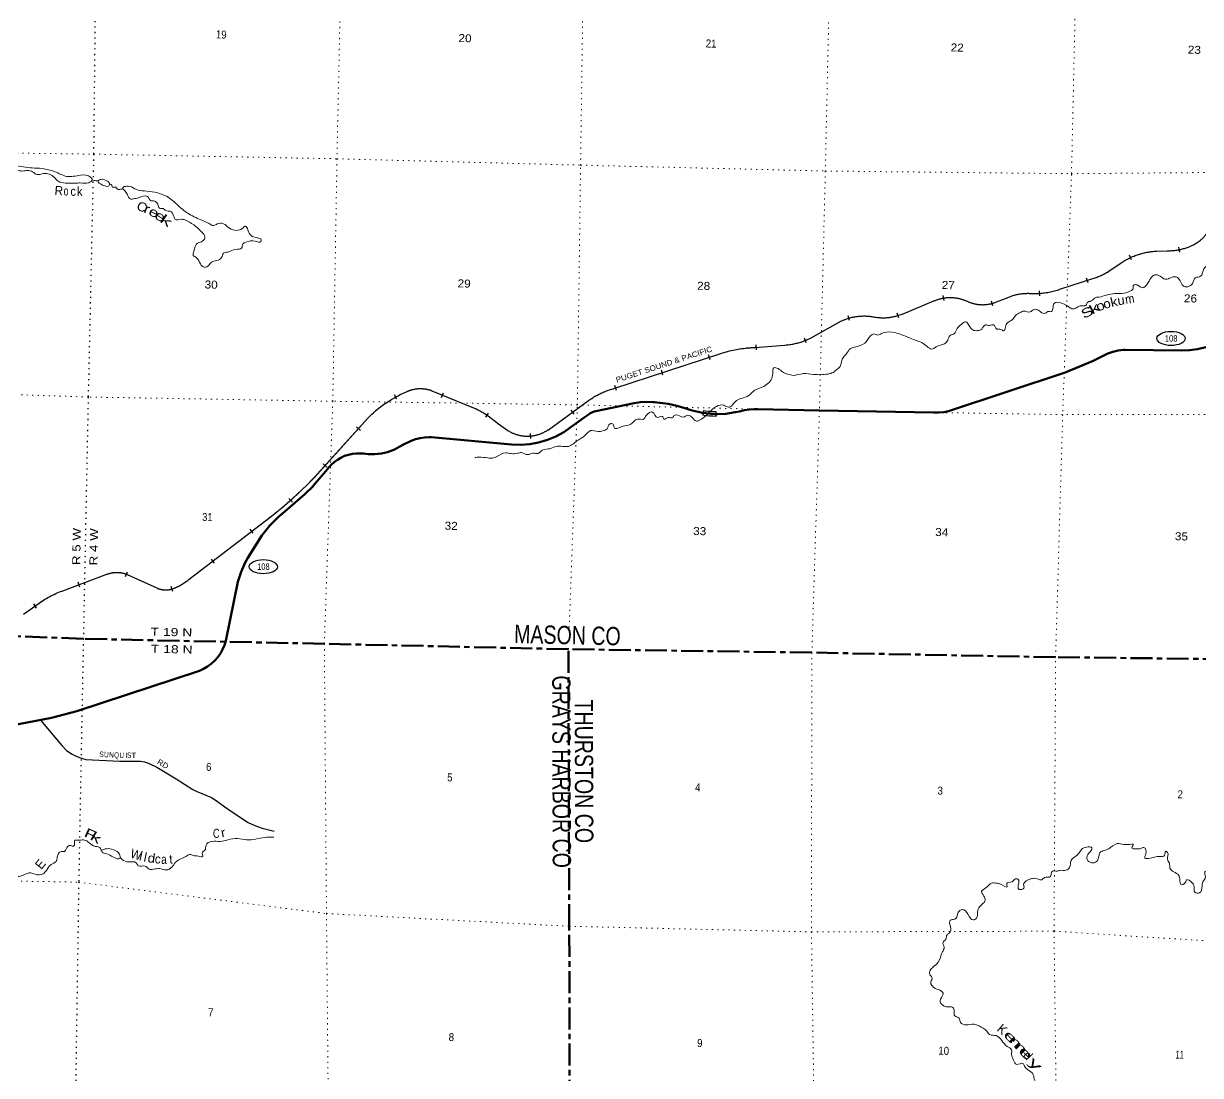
# Model space of a CAD drawing. Header units: feet. Extents: x -751810 to -497223, y -177792 to 12311.
# Drawn here: x -562729 to -536999, y -154835 to -131836 of the extents above; entities that cross this region are included whole.
import ezdxf
from ezdxf.enums import TextEntityAlignment as Align

# ---------------------------------------------------------------- set-up
doc = ezdxf.new("R2010")
doc.units = ezdxf.units.FT
doc.header["$LTSCALE"] = 80
doc.linetypes.add('DOTTED', pattern=[1.5, 0.3, -1.2])
doc.linetypes.add('LONG_DASH_SHORT_DASH', pattern=[9.9, 6, -1.2, 1.5, -1.2])
for name, color, linetype, lineweight in [('11', 7, 'LONG_DASH_SHORT_DASH', 60), ('17', 7, 'Continuous', 25), ('23', 7, 'Continuous', 70), ('29', 7, 'Continuous', 25), ('34', 7, 'Continuous', 25), ('39', 7, 'Continuous', 13), ('59', 7, 'Continuous', 13), ('6', 7, 'DOTTED', 25), ('7', 7, 'DOTTED', 13)]:
    doc.layers.add(name, color=color, linetype=linetype, lineweight=lineweight)
for name, color, linetype in [('12', 7, 'Continuous'), ('30', 7, 'Continuous'), ('41', 7, 'Continuous')]:
    doc.layers.add(name, color=color, linetype=linetype)

msp = doc.modelspace()

# ---------------------------------------------------------------- linework, layer by layer
at = {"layer": '11'}
for points in [[(-531848.01, -145783.78), (-534882.06, -145750.68), (-540165.87, -145690.72), (-545494.77, -145589.31), (-550816.4, -145516.27), (-556152.84, -145396.55), (-561421.3, -145288.69), (-563131.71, -145222.03)], [(-551361.1, -176634.36), (-551214.09, -172577.58), (-550749.99, -167402.99), (-550992.68, -162215.64), (-550786.52, -156995.95), (-550797.9, -151573.22), (-550816.4, -145516.27)]]:
    msp.add_lwpolyline(points, dxfattribs=at)
at = {"layer": '17'}
for centre in [(-537641.89, -138721.18), (-557488, -143711.99)]:
    msp.add_ellipse(centre, major_axis=(-309.24, 1), ratio=0.500121, dxfattribs=at)
at = {"layer": '23'}
for points in [[(-542606.61, -140332.66), (-542509.85, -140313.81), (-539957.57, -139461.86), (-539357.97, -139219.79), (-539125.97, -139097.63), (-539021, -139049.14), (-538911.53, -139011.89), (-538798.77, -138986.28), (-538683.95, -138972.61), (-538648.43, -138970.83), (-537412.76, -138982.78), (-537236.84, -138977.28), (-537062.45, -138953.42), (-537003.96, -138941.2), (-536269.37, -138773.6)], [(-563181.28, -147223.62), (-562119.99, -147014.31), (-561565.44, -146872.24), (-561539.93, -146864.2), (-558904.11, -145994.59), (-558882.62, -145986.37), (-558791.27, -145944.51), (-558704.8, -145893.32), (-558624.15, -145833.38), (-558550.21, -145765.34), (-558483.79, -145689.95), (-558425.61, -145608.02), (-558376.31, -145520.46), (-558336.44, -145428.22), (-558306.42, -145332.33), (-558042.49, -144040.24), (-557973.7, -143826.36), (-557882.94, -143620.84), (-557828, -143519.12), (-557520.43, -143032.49), (-557345.41, -142813.54), (-557148.47, -142614.08), (-557114.64, -142583.76), (-557017.49, -142503.34), (-556576.18, -142128.63), (-556397, -141949.64), (-556394.38, -141946.74), (-556086.73, -141577.44), (-556051.28, -141535.99), (-556043.67, -141527.44), (-556006.59, -141485.75), (-555940.62, -141425.63), (-555868.74, -141372.73), (-555791.72, -141327.64), (-555710.41, -141290.85), (-555625.7, -141262.75), (-555538.51, -141243.67), (-555449.81, -141233.8), (-555360.57, -141233.26), (-555295.97, -141238.72), (-555195.08, -141249.15), (-555047.74, -141251.31), (-554900.97, -141238.05), (-554775.56, -141207.43), (-554654.03, -141163.88), (-554618.2, -141148.21), (-554433.28, -141050.38), (-554252.26, -140958.16), (-554158.1, -140923.11), (-554060.8, -140898.1), (-553961.41, -140883.39), (-553861.03, -140879.16), (-553818.29, -140880.55), (-552058, -141038.25), (-551860.02, -141044.4), (-551662.47, -141029.82), (-551467.54, -140994.67), (-551277.34, -140939.33), (-551093.98, -140864.42), (-550919.44, -140770.76), (-550862.63, -140734.93), (-550471.74, -140451.22), (-550387.25, -140387.92), (-550346.14, -140360.65), (-550302.4, -140337.82), (-550256.51, -140319.7), (-550216.52, -140308.21), (-549381, -140133.87), (-549242.97, -140112.13), (-549103.42, -140104.95), (-548963.89, -140112.39), (-548936.33, -140115.6), (-548637.01, -140152.25), (-548448.01, -140191.19), (-548366.48, -140214.51), (-548109.86, -140297), (-547917, -140341.94), (-547899.93, -140345.06), (-547867, -140349.16), (-547697.26, -140370.28), (-547609, -140373.67), (-547584.74, -140374.6), (-547559, -140373.55), (-547377.22, -140366.15), (-547172.46, -140336.15), (-547169.16, -140335.49), (-547075.15, -140318.1), (-546970.35, -140291.26), (-546860.33, -140273.13), (-546749.02, -140266.61), (-546675.13, -140268.72), (-545328.88, -140298.1), (-542834.1, -140342.33), (-542720.1, -140343.46), (-542606.61, -140332.66)]]:
    msp.add_lwpolyline(points, dxfattribs=at)
at = {"layer": '29'}
msp.add_lwpolyline([(-562358.18, -147068.83), (-561891.09, -147623.29), (-561790.98, -147727.51), (-561662.27, -147811.3), (-561566.25, -147862.39), (-561464.09, -147899.17), (-561366.03, -147923.69), (-561220.98, -147933.92), (-560624.41, -147966.61), (-560174.94, -147966.61), (-560128.2, -147970.95), (-560087.09, -147976.83), (-560037.81, -147991.04), (-559980.85, -148013.61), (-559815.37, -148097.41), (-559390.41, -148350.81), (-559026.75, -148583.79), (-558957.29, -148620.57), (-558622.23, -148759.54), (-558515.99, -148820.85), (-558246.31, -149021.12), (-557819.33, -149301.1), (-557674.26, -149372.63), (-557508.78, -149431.89), (-557248.22, -149495.33)], dxfattribs=at)
at = {"layer": '34', "lineweight": 13}
for p, q in [((-537959.45, -136813.36), (-537728.8, -136803.64)), ((-539004.11, -137250.6), (-538733.52, -137068.86)), ((-540074.53, -137645.92), (-539349.38, -137413.51)), ((-541477.3, -137931.3), (-541241.73, -137839.28)), ((-545510.43, -138707.18), (-544863.25, -138347.02)), ((-549823.39, -139817.02), (-547482.36, -139049.9)), ((-553800.01, -139866.03), (-552894.23, -140237.4)), ((-551254.5, -140717.09), (-550376.52, -140081.21)), ((-556371.39, -141760.19), (-555198.51, -140462.42)), ((-559104.72, -143984.95), (-557429.01, -142698.81)), ((-561872.12, -144240.18), (-560903.95, -143877.6)), ((-562728.94, -144752.85), (-562387.2, -144507.15))]:
    msp.add_line(p, q, dxfattribs=at)
at = {"layer": '34'}
for p, q in [((-537453.87, -136835.92), (-537475.47, -136727.44)), ((-538505.48, -137001.85), (-538552.56, -136901.76)), ((-539453.76, -137505.89), (-539487.52, -137400.55)), ((-542602.2, -137890.24), (-542620.75, -137781.2)), ((-541537.16, -138009.67), (-541565.75, -137902.82)), ((-540512.08, -137789), (-540520.45, -137678.71)), ((-543592.96, -138272.48), (-543629.2, -138167.98)), ((-544669.82, -138329.62), (-544700.81, -138223.44)), ((-546704.15, -138969.96), (-546713.17, -138859.72)), ((-545616.68, -138817.28), (-545658.43, -138714.85)), ((-547716.67, -139185.73), (-547751.11, -139080.61)), ((-548749.29, -139521.35), (-548783.73, -139416.24)), ((-554568.11, -140051.48), (-554621.59, -139954.66)), ((-553591.9, -140012), (-553549.94, -139909.66)), ((-549767.38, -139857.71), (-549801.82, -139752.6)), ((-552625.45, -140443.79), (-552562.42, -140352.89)), ((-550692.27, -140375.95), (-550757.15, -140286.37)), ((-555365.24, -140730.58), (-555447.3, -140656.42)), ((-551638.13, -140910.7), (-551647.82, -140800.52)), ((-556095.2, -141534.38), (-556177.26, -141460.22)), ((-556852.38, -142301.15), (-556925.58, -142218.23)), ((-557705.49, -142978.46), (-557772.84, -142890.71)), ((-558554.46, -143633.35), (-558621.81, -143545.61)), ((-560500.76, -143929.08), (-560459.71, -143826.37)), ((-561495.23, -144156.16), (-561534.02, -144052.58)), ((-559465.05, -144250.49), (-559498.47, -144145.05)), ((-562442.05, -144615.69), (-562506.62, -144525.88))]:
    msp.add_line(p, q, dxfattribs=at)
for points in [[(-540250.01, -137694.82), (-540220.57, -137687.85), (-540191.13, -137680.34), (-540161.76, -137672.1), (-540132.67, -137663.6), (-540103.75, -137654.59), (-540074.87, -137644.87), (-539349.72, -137412.46), (-539326, -137404.81), (-539302.6, -137396.65), (-539279.32, -137388.09), (-539255.99, -137379.22), (-539232.97, -137369.84), (-539210.22, -137360.1), (-539187.42, -137350.05), (-539164.92, -137339.5), (-539142.68, -137328.58), (-539120.45, -137317.21), (-539098.6, -137305.51), (-539076.85, -137293.55), (-539055.28, -137281.05), (-539034.1, -137268.22), (-539013.04, -137254.99), (-539004.71, -137249.68), (-538734.13, -137067.94), (-538711.88, -137053.24), (-538689.4, -137039.11), (-538666.67, -137025.39), (-538643.66, -137011.82), (-538620.42, -136998.83), (-538597.06, -136986.33), (-538573.41, -136973.98), (-538549.53, -136962.23), (-538525.53, -136950.94), (-538501.15, -136939.95), (-538476.78, -136929.52), (-538452.23, -136919.32), (-538427.34, -136909.64), (-538402.45, -136900.5), (-538377.3, -136891.76), (-538352.12, -136883.34), (-538326.59, -136875.44), (-538301.15, -136867.95), (-538275.37, -136860.98), (-538249.67, -136854.42), (-538223.72, -136848.25), (-538197.76, -136842.62), (-538171.69, -136837.47), (-538145.57, -136832.65), (-538119.23, -136828.41), (-538092.86, -136824.52), (-538066.48, -136821.19), (-538040.05, -136818.18), (-538013.54, -136815.85), (-537986.99, -136813.86), (-537960.53, -136812.3), (-537959.49, -136812.26), (-537728.81, -136802.54), (-537707.3, -136802.89), (-537685.96, -136802.75), (-537664.58, -136802.24), (-537643.09, -136801.49), (-537621.71, -136800.24), (-537600.44, -136798.62), (-537579.05, -136796.77), (-537557.76, -136794.42), (-537536.6, -136791.69), (-537515.3, -136788.6), (-537494.23, -136785.14), (-537473.16, -136781.43), (-537452.09, -136777.23), (-537431.24, -136772.67), (-537410.39, -136767.72), (-537389.66, -136762.54), (-537368.92, -136756.86), (-537348.42, -136750.93), (-537327.91, -136744.51), (-537307.62, -136737.84), (-537287.34, -136730.8), (-537267.3, -136723.39), (-537247.37, -136715.61), (-537227.56, -136707.58), (-537207.85, -136699.05), (-537188.27, -136690.28), (-537168.93, -136681.14), (-537149.7, -136671.75), (-537130.7, -136661.86), (-537111.82, -136651.72), (-537093.18, -136641.32), (-537078.26, -136632.65), (-537066.88, -136625.23), (-537055.72, -136617.57), (-537044.67, -136609.72), (-537033.66, -136601.69), (-537022.88, -136593.44), (-537012.28, -136585.04), (-537001.71, -136576.47), (-536991.37, -136567.68)], [(-544693.03, -138279.51), (-544673.37, -138273.78), (-544653.77, -138268.46), (-544634.06, -138263.35), (-544614.15, -138258.66), (-544594.29, -138254.38), (-544574.3, -138250.43), (-544554.3, -138246.74), (-544534.09, -138243.45), (-544513.99, -138240.49), (-544493.7, -138237.95), (-544473.5, -138235.72), (-544453.16, -138233.8), (-544432.88, -138232.3), (-544412.54, -138231.17), (-544392.22, -138230.29), (-544371.79, -138229.89), (-544351.38, -138229.75), (-544331.01, -138230.03), (-544310.65, -138230.57), (-544290.29, -138231.63), (-544269.94, -138232.95), (-544249.7, -138234.58), (-544229.41, -138236.59), (-544209.18, -138239), (-544188.9, -138241.78), (-544168.78, -138244.77), (-544148.68, -138248.29), (-544145.42, -138248.87), (-544126.46, -138252.42), (-544107.53, -138255.51), (-544088.54, -138258.28), (-544069.4, -138260.86), (-544050.29, -138262.99), (-544031.21, -138264.75), (-544011.99, -138266.34), (-543992.8, -138267.46), (-543973.64, -138268.25), (-543954.32, -138268.73), (-543935.16, -138268.84), (-543915.95, -138268.73), (-543896.65, -138268.2), (-543877.52, -138267.29), (-543858.31, -138266.06), (-543839.18, -138264.59), (-543819.96, -138262.7), (-543800.92, -138260.55), (-543781.79, -138257.95), (-543762.83, -138255.1), (-543743.81, -138251.94), (-543724.95, -138248.4), (-543706.13, -138244.51), (-543687.39, -138240.39), (-543668.66, -138235.82), (-543649.99, -138231.01), (-543640.02, -138228.25), (-543500.68, -138179.93), (-542828.15, -137901.66), (-542814.27, -137895.51), (-542800.31, -137889.69), (-542786.26, -137884.13), (-542772.04, -137878.67), (-542757.76, -137873.57), (-542743.46, -137868.75), (-542729, -137864.05), (-542714.48, -137859.7), (-542699.93, -137855.62), (-542685.19, -137851.75), (-542670.51, -137848.18), (-542655.76, -137844.78), (-542640.85, -137841.69), (-542626, -137838.91), (-542611.06, -137836.36), (-542596.11, -137834.01), (-542581.02, -137831.98), (-542566.02, -137830.18), (-542550.88, -137828.69), (-542535.82, -137827.43), (-542520.66, -137826.42), (-542505.54, -137825.71), (-542490.4, -137825.27), (-542475.27, -137825.03), (-542460.08, -137825.14), (-542444.9, -137825.44), (-542429.76, -137826.05), (-542414.63, -137826.86), (-542399.52, -137828.05), (-542384.41, -137829.45), (-542369.39, -137831.07), (-542354.34, -137832.96), (-542339.35, -137835.16), (-542324.34, -137837.64), (-542309.44, -137840.26), (-542294.54, -137843.27), (-542279.75, -137846.52), (-542264.96, -137849.95), (-542250.34, -137853.66), (-542235.65, -137857.7), (-542221.09, -137861.91), (-542206.65, -137866.46), (-542192.27, -137871.13)], [(-542192.27, -137871.13), (-542177.9, -137876.18), (-542163.72, -137881.42), (-542149.64, -137886.89), (-542135.52, -137892.63), (-542121.66, -137898.67), (-542107.84, -137904.83), (-542098.6, -137909.17), (-542085.8, -137914.97), (-542072.94, -137920.44), (-542059.97, -137925.7), (-542046.87, -137930.84), (-542033.71, -137935.66), (-542020.51, -137940.23), (-542007.17, -137944.68), (-541993.79, -137948.81), (-541980.36, -137952.68), (-541966.77, -137956.38), (-541953.22, -137959.78), (-541939.6, -137963.04), (-541925.85, -137966), (-541912.15, -137968.69), (-541898.33, -137971.15), (-541884.53, -137973.43), (-541870.6, -137975.42), (-541856.74, -137977.2), (-541842.75, -137978.69), (-541828.84, -137979.95), (-541814.83, -137981.01), (-541800.86, -137981.77), (-541786.87, -137982.29), (-541772.88, -137982.63), (-541758.83, -137982.64), (-541744.78, -137982.47), (-541730.78, -137982.01), (-541716.79, -137981.37), (-541702.81, -137980.38), (-541688.83, -137979.2), (-541674.94, -137977.83), (-541661.01, -137976.19), (-541647.13, -137974.26), (-541633.23, -137972.08), (-541619.43, -137969.77), (-541605.65, -137967.09), (-541591.94, -137964.2), (-541578.24, -137961.13), (-541564.69, -137957.81), (-541551.09, -137954.18), (-541537.59, -137950.39), (-541524.22, -137946.29), (-541510.87, -137942.08), (-541497.54, -137937.52), (-541484.4, -137932.78), (-541477.69, -137930.27), (-541242.16, -137838.27), (-541224.71, -137830.22), (-541207.13, -137822.59), (-541189.42, -137815.27), (-541171.52, -137808.09), (-541153.52, -137801.37), (-541135.48, -137794.99), (-541117.25, -137788.76), (-541098.93, -137782.98), (-541080.58, -137777.54), (-541061.99, -137772.36), (-541043.45, -137767.56), (-541024.82, -137762.97), (-541006, -137758.77), (-540987.25, -137754.98), (-540968.35, -137751.48), (-540949.46, -137748.21), (-540930.39, -137745.36), (-540911.42, -137742.79), (-540892.26, -137740.63), (-540873.21, -137738.75), (-540854.01, -137737.17), (-540834.88, -137735.99), (-540815.7, -137735.15), (-540796.54, -137734.56), (-540777.28, -137734.42), (-540758.03, -137734.52), (-540738.85, -137735.01), (-540719.66, -137735.75), (-540700.49, -137736.98), (-540681.35, -137738.45), (-540680.31, -137738.52), (-540671.89, -137738.7), (-540641.62, -137738.99), (-540611.13, -137738.83), (-540580.87, -137738.02), (-540550.4, -137736.77), (-540520.15, -137734.85), (-540489.83, -137732.55), (-540459.7, -137729.77), (-540429.41, -137726.37), (-540399.34, -137722.31), (-540369.39, -137717.92), (-540339.28, -137712.93), (-540309.5, -137707.5), (-540279.72, -137701.51), (-540250.01, -137694.82)], [(-551565.27, -140843.25), (-551551.32, -140840.63), (-551537.34, -140837.66), (-551523.53, -140834.48), (-551509.76, -140831.07), (-551495.94, -140827.42), (-551482.32, -140823.46), (-551468.72, -140819.39), (-551455.2, -140814.98), (-551441.66, -140810.38), (-551428.37, -140805.56), (-551415.07, -140800.43), (-551401.88, -140795.15), (-551388.74, -140789.65), (-551375.8, -140783.83), (-551362.82, -140777.84), (-551350.03, -140771.64), (-551337.36, -140765.18), (-551324.84, -140758.53), (-551312.39, -140751.65), (-551300.03, -140744.61), (-551287.85, -140737.27), (-551275.79, -140729.76), (-551263.83, -140722), (-551255.13, -140716.19), (-550377.17, -140080.32), (-550353.98, -140063.47), (-550330.53, -140047.25), (-550306.8, -140031.43), (-550282.73, -140015.77), (-550258.4, -140000.74), (-550233.93, -139986.19), (-550209.12, -139971.82), (-550184.05, -139958.07), (-550158.83, -139944.81), (-550133.19, -139931.85), (-550107.52, -139919.49), (-550081.65, -139907.39), (-550055.39, -139895.81), (-550029.12, -139884.82), (-550002.54, -139874.24), (-549975.91, -139864.01), (-549948.88, -139854.3), (-549921.94, -139845.06), (-549894.6, -139836.34), (-549867.32, -139828.08), (-549839.76, -139820.23), (-549823.7, -139815.96), (-547482.71, -139048.86), (-547445.58, -139036.3), (-547408.37, -139024.66), (-547370.93, -139013.65), (-547333.15, -139003.01), (-547295.26, -138993.27), (-547257.39, -138984.25), (-547219.15, -138975.57), (-547180.84, -138967.82), (-547142.51, -138960.77), (-547103.75, -138954.28), (-547065.2, -138948.58), (-547026.51, -138943.31), (-546987.52, -138938.88), (-546948.74, -138935.22), (-546737.78, -138917.39), (-546737.78, -138917.39), (-546933.69, -138933.95), (-546085.22, -138864.55), (-546059.95, -138862.84), (-546034.87, -138860.58), (-546009.81, -138857.87), (-545984.63, -138854.86), (-545959.64, -138851.29), (-545934.81, -138847.29), (-545909.85, -138843), (-545885.08, -138838.13), (-545860.48, -138832.85), (-545835.76, -138827.11), (-545811.34, -138820.96), (-545786.96, -138814.54), (-545762.61, -138807.53), (-545738.57, -138800.1), (-545714.57, -138792.24), (-545690.72, -138784.09), (-545666.91, -138775.38), (-545643.4, -138766.39), (-545619.93, -138756.82), (-545596.77, -138746.99), (-545573.63, -138736.72), (-545550.82, -138726.03), (-545528.16, -138714.93), (-545510.95, -138706.21), (-544863.75, -138346.04), (-544845.28, -138337.24), (-544826.72, -138328.93), (-544808.03, -138320.94), (-544789.12, -138313.1), (-544770.11, -138305.73), (-544751.06, -138298.74), (-544731.8, -138291.89), (-544712.43, -138285.52), (-544693.05, -138279.52)], [(-559801.74, -144183.43), (-559794.17, -144186.5), (-559786.54, -144189.5), (-559778.87, -144192.3), (-559771.18, -144194.97), (-559763.4, -144197.57), (-559755.61, -144199.98), (-559747.77, -144202.23), (-559739.85, -144204.39), (-559731.96, -144206.37), (-559724.02, -144208.28), (-559716.01, -144210), (-559708.02, -144211.57), (-559699.96, -144213.01), (-559691.92, -144214.33), (-559683.8, -144215.5), (-559675.72, -144216.54), (-559667.57, -144217.4), (-559659.46, -144218.14), (-559651.29, -144218.76), (-559643.15, -144219.21), (-559635, -144219.51), (-559626.84, -144219.7), (-559618.65, -144219.71), (-559610.46, -144219.61), (-559602.3, -144219.35), (-559594.14, -144218.98), (-559585.99, -144218.4), (-559577.85, -144217.72), (-559569.75, -144216.92), (-559561.63, -144215.96), (-559553.54, -144214.84), (-559545.44, -144213.57), (-559537.4, -144212.22), (-559529.36, -144210.66), (-559521.37, -144208.98), (-559513.38, -144207.19), (-559505.49, -144205.26), (-559497.56, -144203.14), (-559489.69, -144200.93), (-559481.9, -144198.55), (-559474.4, -144196.17), (-559451.95, -144187.41), (-559429.81, -144178.17), (-559407.81, -144168.53), (-559385.78, -144158.6), (-559364.08, -144148.2), (-559342.66, -144137.46), (-559321.2, -144126.42), (-559300.07, -144114.91), (-559279.22, -144103.06), (-559258.4, -144090.78), (-559237.96, -144078.21), (-559217.64, -144065.38), (-559197.52, -144052.04), (-559177.79, -144038.41), (-559158.22, -144024.4), (-559138.86, -144010.17), (-559119.72, -143995.43), (-559105.4, -143984.08), (-557429.68, -142697.94), (-557310.72, -142607.77), (-557194.51, -142515.4), (-557079.83, -142420.98), (-556965.49, -142324.69), (-556853.89, -142226.17), (-556744.49, -142126.11), (-556635.43, -142024.19), (-556529.1, -141920.04), (-556424.99, -141814.35), (-556372.19, -141759.44), (-555199.31, -140461.67), (-555170.59, -140431.95), (-555141.35, -140403.06), (-555111.6, -140374.66), (-555081.34, -140346.42), (-555050.56, -140318.99), (-555019.45, -140292.24), (-554987.82, -140265.63), (-554955.67, -140239.85), (-554923.18, -140214.72), (-554890, -140189.92), (-554856.65, -140165.95), (-554822.95, -140142.31), (-554788.56, -140119.31), (-554754, -140097.15), (-554718.91, -140075.48), (-554683.68, -140054.38), (-554636.34, -140026.79), (-554588.62, -140000.43), (-554540.45, -139974.89), (-554491.67, -139949.73), (-554442.53, -139925.8), (-554393.18, -139902.83), (-554343.24, -139880.25), (-554332.27, -139875.69), (-554321.19, -139870.88), (-554310.04, -139866.33), (-554298.8, -139861.98), (-554287.45, -139857.73), (-554276.04, -139853.76)], [(-554276.04, -139853.76), (-554264.63, -139850), (-554253.09, -139846.35), (-554241.5, -139842.97), (-554229.89, -139839.82), (-554218.13, -139836.82), (-554206.43, -139834.08), (-554194.66, -139831.45), (-554182.77, -139829.09), (-554170.94, -139826.97), (-554159.01, -139825.03), (-554147.1, -139823.25), (-554135.07, -139821.73), (-554123.12, -139820.38), (-554111.05, -139819.29), (-554099.05, -139818.38), (-554086.97, -139817.66), (-554074.93, -139817.19), (-554062.89, -139816.94), (-554050.84, -139816.84), (-554038.74, -139817.02), (-554026.65, -139817.35), (-554014.6, -139817.93), (-554002.56, -139818.66), (-553990.53, -139819.71), (-553978.51, -139820.91), (-553966.56, -139822.29), (-553954.59, -139823.89), (-553942.67, -139825.73), (-553930.73, -139827.8), (-553918.88, -139829.98), (-553907.04, -139832.47), (-553895.29, -139835.14), (-553883.53, -139837.96), (-553871.91, -139841.01), (-553860.24, -139844.32), (-553848.67, -139847.76), (-553837.21, -139851.47), (-553825.78, -139855.27), (-553814.37, -139859.39), (-553803.12, -139863.64), (-553799.6, -139865.01), (-552893.81, -140236.38), (-552868.66, -140246.82), (-552843.87, -140257.78), (-552819.26, -140269.17), (-552794.64, -140280.91), (-552770.38, -140293.16), (-552746.45, -140305.8), (-552722.48, -140318.77), (-552698.91, -140332.27), (-552675.65, -140346.13), (-552652.42, -140360.49), (-552629.66, -140375.17), (-552607.01, -140390.13), (-552584.61, -140405.66), (-552570.34, -140415.94), (-552345.05, -140587.71), (-552139.33, -140736.05), (-552127.17, -140743.43), (-552114.88, -140750.51), (-552102.46, -140757.38), (-552089.89, -140764.16), (-552077.21, -140770.61), (-552064.47, -140776.81), (-552051.59, -140782.92), (-552038.6, -140788.7), (-552025.55, -140794.24), (-552012.31, -140799.61), (-551999.06, -140804.69), (-551985.74, -140809.62), (-551972.25, -140814.29), (-551958.77, -140818.65), (-551945.17, -140822.81), (-551931.53, -140826.78), (-551917.74, -140830.49), (-551904, -140833.96), (-551890.09, -140837.16), (-551876.23, -140840.12), (-551862.24, -140842.89), (-551848.27, -140845.37), (-551834.23, -140847.58), (-551820.17, -140849.62), (-551806.02, -140851.34), (-551791.85, -140852.88), (-551777.7, -140854.12), (-551763.52, -140855.18), (-551749.32, -140855.88), (-551735.1, -140856.4), (-551720.93, -140856.69), (-551706.71, -140856.73), (-551692.49, -140856.48), (-551678.21, -140855.98), (-551664.03, -140855.32), (-551649.83, -140854.3), (-551635.67, -140853.05), (-551621.49, -140851.63), (-551607.45, -140849.94), (-551593.3, -140847.92), (-551579.24, -140845.75), (-551565.27, -140843.25)], [(-562729.6, -144751.97), (-562387.83, -144506.25), (-562356.65, -144484.61), (-562325.15, -144463.81), (-562293.28, -144443.53), (-562260.97, -144423.49), (-562228.34, -144404.28), (-562195.53, -144385.73), (-562162.27, -144367.41), (-562128.7, -144349.92), (-562094.93, -144333.09), (-562060.62, -144316.67), (-562026.28, -144301.03), (-561991.7, -144285.75), (-561956.61, -144271.17), (-561921.5, -144257.37), (-561886.03, -144244.12), (-561872.5, -144239.15), (-560904.34, -143876.57), (-560895.02, -143872.9), (-560885.65, -143869.45), (-560876.23, -143866.17), (-560866.69, -143862.97), (-560857.13, -143860.01), (-560847.56, -143857.22), (-560837.89, -143854.53), (-560828.19, -143852.06), (-560818.48, -143849.78), (-560808.65, -143847.63), (-560798.87, -143845.69), (-560789.04, -143843.86), (-560779.13, -143842.23), (-560769.26, -143840.81), (-560759.32, -143839.55), (-560749.4, -143838.42), (-560739.39, -143837.49), (-560729.44, -143836.72), (-560719.41, -143836.17), (-560709.45, -143835.76), (-560699.42, -143835.51), (-560689.43, -143835.46), (-560679.43, -143835.6), (-560669.44, -143835.86), (-560659.42, -143836.35), (-560649.41, -143836.98), (-560639.44, -143837.8), (-560629.49, -143838.76), (-560619.55, -143839.97), (-560609.62, -143841.3), (-560599.77, -143842.79), (-560589.9, -143844.46), (-560580.07, -143846.33), (-560570.23, -143848.37), (-560560.47, -143850.53), (-560550.74, -143852.92), (-560541.07, -143855.48), (-560531.41, -143858.15), (-560521.86, -143861.01), (-560512.29, -143864.09), (-560502.8, -143867.27), (-560493.41, -143870.68), (-560484.05, -143874.15), (-560474.7, -143877.88), (-560465.51, -143881.74), (-560463.06, -143882.78), (-560238.84, -143984.64), (-559816.7, -144176.86), (-559809.23, -144180.24), (-559801.74, -144183.43)]]:
    msp.add_lwpolyline(points, dxfattribs=at)
at = {"layer": '34', "lineweight": 13}
for points in [[(-543639.69, -138229.3), (-543500.29, -138180.96), (-542827.72, -137902.67)], [(-546943.22, -138935.97), (-546933.62, -138935.05), (-546085.14, -138865.65)], [(-552570.99, -140416.82), (-552345.71, -140588.59), (-552139.94, -140736.97)], [(-560463.5, -143883.79), (-560239.3, -143985.64), (-559817.15, -144177.86)]]:
    msp.add_lwpolyline(points, dxfattribs=at)
for centre, radius, start, end in [((-537499.56, -135978.98), 778.78, 302.80105, 352.98664), ((-537886.39, -138335.02), 1523.41, 92.74879, 123.78458), ((-537701.68, -135575.89), 1228.05, 268.73462, 300.53888), ((-539779.31, -136054.97), 1424.94, 287.56096, 302.95807), ((-540639.44, -135998.8), 1741.3, 268.65345, 288.93041), ((-542471.49, -138693.6), 867.45, 64.57421, 114.24631), ((-541762.99, -137179.58), 804.18, 245.29784, 290.80932), ((-540775.44, -138834.91), 1099.42, 85.03856, 115.09511), ((-544355.79, -139397.47), 1166.61, 79.62156, 115.78465), ((-543936.43, -137167.06), 1102.91, 259.06654, 285.60799), ((-546752.93, -141166.7), 2238.96, 94.62899, 109.01348), ((-546174.38, -137420.64), 1447.76, 273.53403, 297.2972), ((-553091.55, -142750.47), 3130, 113.34449, 120.5632), ((-554053.14, -140508.43), 690.47, 68.49339, 113.80535), ((-549406.95, -141400.04), 1636.89, 104.73861, 126.32222), ((-553492.17, -142092.94), 2360.13, 120.30555, 136.30165), ((-553482.21, -141677.58), 1555.58, 54.14224, 67.7913), ((-551712.6, -140041.87), 815.95, 238.41725, 304.15511), ((-562542.33, -135872.05), 8529.4, 306.83362, 316.34341), ((-560691.15, -144408.9), 572.33, 66.56206, 111.82761), ((-559968.64, -142909.23), 1379.68, 291.00779, 308.76828), ((-561141.11, -146280.93), 2167.73, 109.70788, 125.08825), ((-559621.01, -143751.62), 469.2, 245.28925, 288.25507)]:
    msp.add_arc(centre, radius, start, end, dxfattribs=at)
at = {"layer": '39'}
for points in [[(-562877.22, -134945.78), (-562489.43, -134995.12), (-562276.9, -135010.84), (-562151.19, -135042.36), (-562047.61, -135075.3), (-561785.15, -135176.88), (-561481.11, -135150.75), (-561263.27, -135192.77), (-561228.64, -135250.05), (-561304.75, -135316.46), (-561487.7, -135321.66), (-561596.32, -135326.82), (-561815.19, -135323.02), (-561970.8, -135282.65), (-562053.01, -135201.96), (-562295.77, -135115), (-562432.97, -135137.52), (-562531.84, -135078.53), (-562641.55, -135049.45), (-562750.33, -135060.65), (-562879.76, -135039.08)], [(-561229.35, -135253.29), (-561180.89, -135267.42), (-561098.64, -135271.62)], [(-561098.64, -135271.62), (-561037.61, -135243.05), (-560909.88, -135274.62), (-560853.07, -135328.47), (-560862.55, -135382.56), (-560953.05, -135386.19), (-561048.33, -135343.4), (-561097.39, -135299.83), (-561098.64, -135271.62)], [(-560848.53, -135346.95), (-560809.66, -135357.8), (-560781, -135412.91), (-560714.76, -135414.67), (-560677.64, -135453.9), (-560625.61, -135461.32), (-560554.97, -135449.11)], [(-560554.97, -135449.11), (-560556.33, -135424.92), (-560473.16, -135394.92), (-560402.9, -135396.79), (-560262.09, -135464.94), (-560088.14, -135495.73), (-559642.79, -135594.12), (-559502.47, -135680.38), (-559257.15, -135896.23), (-559000.38, -136060.05), (-558853.5, -136126.35), (-558672.92, -136209.65), (-558569.61, -136252.65), (-558494.31, -136216.41), (-558359.59, -136211.94), (-558227.63, -136310.05), (-558070.22, -136358.52), (-557950.59, -136317.41), (-557874.86, -136265.08), (-557822.82, -136346.98), (-557755.9, -136473.55), (-557614.5, -136519.58), (-557535.28, -136561.94), (-557544.33, -136599.94), (-557662.72, -136594.78), (-557870.24, -136617.44), (-557931.49, -136654.06), (-557962.02, -136743.82), (-558091.36, -136772.59), (-558263.72, -136832.41), (-558360.83, -136858.01), (-558399.45, -136949.57), (-558505.67, -137015.18), (-558617.1, -137050.46), (-558677.26, -137121.32), (-558774.75, -137161), (-558863.31, -137092.22), (-558946.07, -136957.18), (-559016.99, -136904.98), (-559006.48, -136812.67), (-558925.4, -136635.69), (-558813.75, -136592.36), (-558763.04, -136499.11), (-558830.55, -136394.66), (-559201.11, -136129.19), (-559277.02, -136113.08), (-559415.75, -136117.44), (-559442.13, -136052.33), (-559521.47, -135939.52), (-559615.55, -135926.95), (-559674.65, -135883.12), (-559754.78, -135874.95), (-559796.52, -135783.26), (-559886.98, -135710.41), (-559939.17, -135709.02), (-560019.11, -135618.34), (-560216.65, -135643.28), (-560321.79, -135668.66), (-560386.19, -135672.99), (-560463.74, -135568.27), (-560525.66, -135480.08), (-560554.97, -135449.11)], [(-534506.09, -136726.73), (-534624.65, -136744.29), (-534671.45, -136841.68), (-534687.18, -136903.65), (-534764.43, -136937.83), (-534859.59, -136965.49), (-534933.17, -136937.37), (-535022.67, -137053.75), (-535209.42, -137050.79), (-535371.16, -137014.29), (-535416.55, -136833.95), (-535472.12, -136733.84), (-535549.18, -136685.5), (-535602.53, -136577.4), (-535624.84, -136510.39), (-535619.71, -136393.78), (-535709.07, -136355.18), (-535815.56, -136430.85), (-535892.55, -136454.97), (-535876.96, -136547.97), (-535947.05, -136614.54), (-536109.33, -136598.15), (-536148.21, -136699.77), (-536241.91, -136673.12), (-536354.55, -136678.18), (-536422.72, -136823.3), (-536491.87, -137004.62), (-536592.01, -137068.38), (-536723.86, -137040.72), (-536761.01, -137077.98), (-536879.39, -137147.29), (-536935.69, -137224.29), (-536995.57, -137359.57), (-537113.08, -137396.7), (-537170.51, -137515.94), (-537274.94, -137589.65), (-537353.13, -137583.55), (-537504.59, -137388.31), (-537564.38, -137370.62), (-537675.82, -137405.9), (-537770.76, -137425.51), (-537881.45, -137358.16), (-537993.17, -137329.03), (-538085.55, -137403.05), (-538161.38, -137533.88), (-538261.96, -137613.73), (-538380.84, -137552.2), (-538459.29, -137556.15), (-538477.62, -137640.2), (-538545.21, -137688.73), (-538717.3, -137738.5), (-538870.03, -137740.47), (-539055.69, -137771.77), (-539211.56, -137815.93), (-539288.16, -137825.97), (-539388.63, -137901.8), (-539476.03, -137939.73), (-539501.74, -137999.43), (-539604.34, -138004.76), (-539699.82, -138044.49), (-539793.08, -138076.22), (-539872.35, -138035.87), (-539977.02, -137968.68), (-540142.73, -137930.06)], [(-540142.73, -137930.06), (-540193.4, -137946.83), (-540226.91, -138072.74), (-540274.91, -138139.9), (-540314.79, -138128.78), (-540394.21, -138168.93), (-540485.96, -138144.35), (-540576.8, -138085.58), (-540677.93, -138111.07), (-540722.95, -138142.08), (-540855.02, -138122.47), (-540940.25, -138154.42), (-541040.39, -138218.18), (-541109.06, -138306.93), (-541215.39, -138376.56), (-541262.25, -138475.95), (-541298.53, -138555.5), (-541363.97, -138523.57), (-541450.18, -138517.25), (-541486.93, -138463.94), (-541521.98, -138422.75), (-541604.77, -138438.67), (-541700.86, -138426.05), (-541781.58, -138514.48), (-541870.93, -138550.35), (-541975, -138535.5), (-542060.63, -138432.59), (-542128.9, -138356.3), (-542228.93, -138416.04), (-542321.75, -138506.16), (-542378.86, -138613.33), (-542472.39, -138655.12), (-542525.43, -138760.39), (-542591.78, -138837.13), (-542776.34, -138902.67), (-542847.95, -138951.08), (-543059.68, -138830.72), (-543194.78, -138774.8), (-543822.34, -138578.98), (-543969.96, -138615.31), (-544057.2, -138647.21), (-544136.91, -138622.95), (-544279.03, -138754.03), (-544339.14, -138822.88), (-544562.44, -138909.53), (-544659.82, -138945.18), (-544728.76, -139043.99), (-544788.81, -139110.83), (-544841.42, -139200), (-544879.16, -139333.86), (-544963.68, -139414.13), (-545055.74, -139476.1), (-545144.77, -139499.89), (-545458.31, -139505.65), (-545680.87, -139489.67), (-545904.88, -139527.99), (-546024.74, -139502.67), (-546137.92, -139453.36), (-546234.4, -139380.35), (-546328.32, -139361.75), (-546349.79, -139487.99), (-546387.63, -139625.86), (-546615.31, -139800.96), (-546778.12, -139879.16), (-546844.25, -139947.85), (-546990.72, -140016.41), (-547182.17, -140113.97), (-547244.5, -140190.82), (-547313.67, -140223.19), (-547421.05, -140182.1), (-547582.46, -140208), (-547682.92, -140283.82), (-547711, -140311.05)], [(-547711, -140311.05), (-547907.24, -140483.17), (-548018.89, -140526.49), (-548109.24, -140449.62), (-548206.36, -140400.74), (-548301.84, -140440.47), (-548471.29, -140391.68), (-548522.4, -140424.54), (-548535.09, -140448.36), (-548631.5, -140447.81), (-548728.88, -140483.46), (-548759.44, -140424.28), (-548868.54, -140447.55), (-548975.88, -140329.96), (-549114.49, -140404.78), (-549176.93, -140485.64), (-549305.4, -140482.23), (-549463.32, -140602.82), (-549620.98, -140638.88), (-549740.72, -140684.01), (-549806.96, -140682.25), (-549838.83, -140596.86), (-549906.92, -140589.01), (-549972.11, -140697.98), (-550065.75, -140743.8)], [(-550065.75, -140743.8), (-550168.51, -140755.16), (-550334.75, -140736.65), (-550447.97, -140838.31), (-550603.44, -140942.86), (-550816.05, -141080.12), (-551085.26, -141081.01), (-551221.22, -141131.74), (-551380.73, -141161.72), (-551481.09, -141233.52), (-551589.43, -141228.63), (-551706.84, -141261.74), (-551840.26, -141217.94), (-551933.04, -141231.57), (-552065.85, -141240.12), (-552183.81, -141218.87), (-552393.11, -141307.9), (-552514.47, -141338.9), (-552580.56, -141331.1), (-552769.05, -141318.04), (-552861.55, -141321.62)], [(-532008.76, -147939.25), (-532141.88, -148148.28), (-532153.89, -148371.38), (-532057.21, -148661.78), (-531972.77, -148734.47), (-532041.39, -148821.21), (-532136.47, -148995.81), (-532146.7, -149152.53), (-532072.69, -149164.56), (-532075.6, -149273.18), (-532041.19, -149338.5), (-532083.87, -149431.97), (-532078.48, -149530.74), (-532187.36, -149620.43), (-532271.77, -149696.68), (-532315.51, -149904.85), (-532287.17, -150046.5), (-532356.32, -150153.35), (-532428.49, -150147.41), (-532532.62, -150060.1), (-532648.77, -150121.42), (-532758.98, -150035.97), (-532969.37, -150090.76), (-533153.92, -150230.77), (-533266.18, -150221.75), (-533370.38, -150361.89), (-533441.53, -150543.16), (-533358.87, -150682.22), (-533286.71, -150988.07), (-533485.97, -151151.85), (-533685.78, -151186.79), (-533818.13, -151102.76), (-533949.31, -151125.44), (-534148.39, -151057.75), (-534257.48, -151155.49), (-534364.98, -151343.85), (-534614.42, -151506.29), (-534792.1, -151539.81), (-534886.62, -151543.34), (-534959.49, -151489.07), (-535093.83, -151479.46), (-535200.51, -151412.21), (-535324.49, -151390.8), (-535460.52, -151294.6), (-535681.56, -151296.77), (-535768.16, -151230.06), (-535848.64, -151159.49), (-535887.01, -151092.04), (-536016.47, -151050.36), (-536081.81, -150939.93), (-536083.73, -150861.38), (-536012.44, -150825.04), (-535998.9, -150694.56), (-536039.01, -150617.01), (-536118.61, -150588.73), (-536250.99, -150581.19), (-536332.11, -150534.75), (-536400.11, -150448.4), (-536507.48, -150481.78), (-536642.47, -150421.83), (-536764.45, -150400.48), (-536902.42, -150376.68), (-536891.55, -150495.72), (-536944.65, -150603), (-536965.08, -150691.02), (-537021.43, -150844.51), (-537121.48, -150829.77), (-537136.64, -150720.68), (-537180.17, -150620.89), (-537303.12, -150561.27), (-537330.73, -150616.89), (-537426.32, -150660.64), (-537447.87, -150565.47), (-537477.08, -150456), (-537665.81, -150302.04), (-537679.02, -150195.01), (-537722.92, -150109.31), (-537720.94, -149960.41), (-537758.38, -149933.25), (-537784.9, -150023.12), (-537881.9, -150044.7), (-538130.22, -150090.43), (-538216.44, -150084.11), (-538191.88, -149992.18), (-538234.33, -149852.17), (-538311.21, -149872.26), (-538399.8, -149879.97), (-538501.7, -149859.15), (-538471.49, -149781.45), (-538503.56, -149778.59), (-538682.44, -149781.88), (-538816.62, -149766.24), (-539002.42, -149878.04), (-539101.87, -149915.65), (-539199.68, -149967.4), (-539219.9, -150047.37), (-539250.59, -150143.17)], [(-563261.69, -150482.14), (-563052.34, -150454.41), (-562824.13, -150484.63), (-562649.61, -150418.82), (-562574.9, -150404.7), (-562475.28, -150435.53), (-562302.21, -150424.03), (-562230, -150353.49), (-562128.03, -150221.34), (-562015.73, -150153.88), (-561991.06, -150057.92), (-561919.68, -149943.08), (-561835.15, -149937.28), (-561761.87, -149826.51), (-561693.08, -149808.21), (-561639.25, -149823.73), (-561613.17, -149749.95), (-561618.01, -149705.54), (-561513.08, -149688.2), (-561394.58, -149689.34), (-561301.53, -149740.12), (-561157.25, -149828.49), (-561079.22, -149840.63), (-561027.02, -149916.49)], [(-560610.34, -150080.69), (-560469.17, -150164.8), (-560264.89, -150188.35), (-560220.34, -150249.92), (-560067.88, -150258), (-560004.99, -150309.99), (-559753.95, -150312.64), (-559610.11, -150342.63), (-559487.94, -150281.46), (-559406.73, -150174.93), (-559180.29, -150046.1), (-559098.86, -150005.99), (-559019.05, -150026.23), (-558906.85, -150037.26), (-558808.75, -150049.94), (-558826.61, -149966.94), (-558764.77, -149908.2), (-558739.73, -149798.16), (-558611.05, -149719.06), (-558428.21, -149717.88), (-558264.63, -149686), (-558048.81, -149653.49), (-557854.78, -149684.82), (-557457.53, -149628.96), (-557260.53, -149624.13)], [(-561027.02, -149916.49), (-560913.47, -149877.24), (-560707.88, -149926.99), (-560631.37, -149995.44), (-560619.74, -150086.33), (-560773.67, -150058.08), (-560904.44, -149990.2), (-561011.87, -149951.11), (-561027.02, -149916.49)], [(-539250.59, -150143.17), (-539344.23, -150188.99), (-539414.06, -150171.03), (-539461.49, -150141.59), (-539459.77, -150002.75), (-539393.38, -149924.01), (-539373.59, -149860.12), (-539489.59, -149840.94), (-539597.5, -149894.43), (-539701.37, -150022.49), (-539828.85, -150131.82), (-539861.16, -150287.96), (-539939.06, -150346.27), (-540071.83, -150352.81), (-540140.51, -150367.08), (-540230.95, -150368.7), (-540258.13, -150408.24), (-540276.29, -150486.25), (-540411.44, -150506.81), (-540462.97, -150555.76), (-540572.84, -150532.71), (-540693.35, -150531.52), (-540809.23, -150582.79), (-540865.48, -150657.78), (-540859.6, -150738.44), (-540964.8, -150765.84), (-540973.29, -150632.77), (-540981.22, -150554.06), (-541043.08, -150538.33), (-541119.08, -150600.72), (-541230.57, -150638.01), (-541224.42, -150708.62), (-541373.53, -150650.31), (-541441.4, -150634.42), (-541567.82, -150629.04), (-541682.99, -150728.63), (-541783.62, -150810.49), (-541734.17, -150914.46), (-541704.48, -151005.82), (-541828.81, -151147.44), (-541871.81, -151252.97), (-541895.71, -151395.25), (-541969.06, -151433.55), (-542076.45, -151317.98), (-542208.1, -151207.8), (-542298.26, -151273.84), (-542339.8, -151399.54), (-542420.9, -151427.58), (-542473.69, -151448.31), (-542461.35, -151587.52), (-542488.94, -151717.62), (-542540.32, -151760.54), (-542569.05, -151858.4), (-542626.99, -151921.27), (-542603.8, -152030.57), (-542640.73, -152134.26), (-542733.2, -152361.26), (-542860.89, -152478.63), (-542915.19, -152555.68), (-542905.46, -152642.49), (-542862.97, -152706.02), (-542893.34, -152789.75), (-542796.68, -152931.2), (-542663.69, -152991.09), (-542623.04, -153048.53), (-542642.46, -153098.33), (-542690.13, -153227.9), (-542641.56, -153289.57), (-542554.36, -153334.16), (-542414.11, -153347.95), (-542384.3, -153435.29), (-542370.83, -153532.26), (-542277.72, -153581.03), (-542244.12, -153676.53), (-542125.02, -153730.01), (-541947.87, -153716.61), (-541840.39, -153753.68), (-541672.72, -153868.84), (-541608.41, -153943.01), (-541464.36, -153964.95), (-541344.6, -154068.78), (-541223.53, -154198.8), (-541127.1, -154273.82), (-541129.85, -154376.4), (-541088.92, -154498.26), (-541015.17, -154594.82), (-540879.97, -154572.25), (-540847.41, -154631.48), (-540773.17, -154709.94), (-540653.57, -154819.8), (-540622.79, -154945.41), (-540502.43, -155027.11), (-540312.26, -155052.29), (-540178.56, -155160.51), (-540009.42, -155295.84), (-539976.46, -155415.47), (-539931.73, -155545.47)]]:
    msp.add_spline(points, degree=3, dxfattribs=at)
at = {"layer": '59'}
for p, q in [((-547881.58, -140398.91), (-547863.61, -140294.5)), ((-547585.36, -140319.06), (-547586.61, -140425.42))]:
    msp.add_line(p, q, dxfattribs=at)
for points in [[(-547881.58, -140398.91), (-547852.59, -140403.88), (-547807.61, -140409.96), (-547734.15, -140418.25), (-547661.83, -140423.77), (-547586.61, -140425.42)], [(-547594.5, -140417.24), (-547661.44, -140415.78), (-547733.4, -140410.28), (-547806.63, -140402.02), (-547851.38, -140395.97), (-547872.33, -140392.38), (-547857.05, -140303.56)], [(-547863.61, -140294.5), (-547822.98, -140300.52), (-547764.33, -140308.26), (-547699.99, -140314.34), (-547625.39, -140318.21), (-547585.36, -140319.06)], [(-547857.05, -140303.56), (-547824.09, -140308.44), (-547765.23, -140316.21), (-547700.57, -140322.32), (-547625.68, -140326.21), (-547593.44, -140326.89), (-547594.5, -140417.24)]]:
    msp.add_lwpolyline(points, dxfattribs=at)
at = {"layer": '6'}
msp.add_lwpolyline([(-561155.17, -130580.54), (-561197.6, -134691.32), (-561315.8, -140001.91), (-561421.3, -145288.69), (-561523.71, -150609.77), (-561601.82, -155923.45), (-561815.01, -161255.67), (-561922.47, -166540.38), (-562030.58, -171849.23), (-562143.72, -176370.72)], dxfattribs=at)
at = {"layer": '7'}
msp.add_line((-550816.4, -145516.27), (-550814.88, -145474.62), dxfattribs=at)
for points in [[(-555791.45, -130711.05), (-555876.73, -134792.52), (-555968.56, -140093.75), (-556152.84, -145396.55), (-556106, -151295.24), (-556057.37, -156527.74), (-556119.74, -161853.91), (-556002.13, -165632.24)], [(-550798.91, -145038.04), (-550621, -140173.51), (-550550.86, -134932.09), (-550493.57, -130840.38)], [(-545109.86, -130969.71), (-545200.57, -135060.23), (-545328.88, -140298.1), (-545494.77, -145589.31), (-545503.72, -151695.85), (-545423.74, -157182.8), (-545706.45, -162484.99), (-545548.77, -167696.24), (-545841.1, -172907.61), (-545966.82, -176764.34)], [(-540525.16, -173936.19), (-540507.61, -173137.96), (-540390.01, -167849.49), (-540153.8, -162258.23), (-540135.04, -156985.25), (-540199.85, -151681.86), (-540165.87, -145690.72), (-540008.94, -140312.87), (-539818.29, -135118.78), (-539728.5, -131094.34)], [(-562870.38, -134669.82), (-561197.6, -134691.32), (-555876.73, -134792.52), (-550550.86, -134932.09), (-545200.57, -135060.23), (-539818.29, -135118.78), (-534453.28, -135072.2), (-531599.57, -135161.23)], [(-531723.3, -140451.37), (-534738.21, -140382.39), (-540013.7, -140387.07), (-545328.88, -140298.1), (-550621, -140173.51), (-555968.56, -140093.75), (-561315.8, -140001.91), (-563001.06, -139946.05)], [(-563264.35, -150577.88), (-561523.71, -150609.77), (-556106, -151295.24), (-550797.9, -151573.22), (-545503.72, -151695.85), (-540199.85, -151681.86), (-534919.25, -152011.45), (-531981.58, -151494.44)]]:
    msp.add_lwpolyline(points, dxfattribs=at)

# ---------------------------------------------------------------- texts
at = {"layer": '12', "width": 0.8}
for s, rotation, p in [('MASON CO', 358.715, (-552007.58, -145380.9)), ('GRAYS HARBOR CO', 270.175, (-551172.86, -146089.04)), ('THURSTON CO', 270.175, (-550680.06, -146617.21))]:
    msp.add_text(s, height=400, rotation=rotation, dxfattribs=at).set_placement(p)
at = {"layer": '17', "width": 0.85}
for p in [(-537638.99, -138789.49), (-557485.1, -143780.3)]:
    msp.add_text('108', height=140, dxfattribs=at).set_placement(p, align=Align.CENTER)
at = {"layer": '30'}
for s, rotation, width, p in [('S', 356.864, 0.75, (-561027.62, -147873.01)), ('U', 356.864, 0.7, (-560921.48, -147879.26)), ('N', 356.864, 0.7, (-560808.87, -147883.54)), ('Q', 356.864, 0.7, (-560697.31, -147889.87)), ('U', 358.864, 0.65, (-560582.56, -147895.11))]:
    msp.add_text(s, height=120, rotation=rotation, dxfattribs=dict(at, width=width)).set_placement(p, align=Align.CENTER)
msp.add_text('I', height=120, dxfattribs=at).set_placement((-560475.82, -147894.6), align=Align.CENTER)
for s, width, p in [('S', 0.7, (-560419.38, -147894.6)), ('T', 0.8, (-560317.68, -147896.61))]:
    msp.add_text(s, height=120, dxfattribs=dict(at, width=width)).set_placement(p, align=Align.CENTER)
at = {"layer": '30', "width": 1.1}
msp.add_text('RD', height=120, rotation=329.193, dxfattribs=at).set_placement((-559820.6, -148011.59))
at = {"layer": '34', "width": 1.1}
msp.add_text('PUGET SOUND & PACIFIC', height=120, rotation=18.143, dxfattribs=at).set_placement((-549757.6, -139689.07))
at = {"layer": '41'}
for s, rotation, width, p in [('R', 355.86, 0.95, (-562055.63, -135581.79)), ('o', 0.035, 0.7, (-561851.12, -135595.72)), ('c', 2.391, 0.9, (-561701.02, -135605.15)), ('k', 1.207, 0.9, (-561558.97, -135608.85)), ('C', 341.494, 1.1, (-560273.35, -135904.45)), ('r', 339.882, 1.35, (-560119.12, -135957.82)), ('e', 333.015, 1.4, (-560015.59, -136003.63)), ('e', 327.365, 1.55, (-559890.12, -136071.62)), ('k', 325.607, 1.85, (-559769.22, -136156.7)), ('o', 15.261, 1.05, (-539095.8, -138077.13)), ('k', 12.283, 1.15, (-538945.49, -138035.39)), ('u', 8.856, 1.05, (-538798.86, -137996.48)), ('m', 9.405, 0.9, (-538629.55, -137968.28)), ('S', 27.247, 1.45, (-539549.28, -138297.71)), ('k', 29.056, 1.65, (-539367.25, -138203.02)), ('o', 21.885, 1.25, (-539240.23, -138135.38)), ('F', 336.205, 1.6, (-561424.18, -149597.77)), ('C', 0.501, 0.75, (-558587.55, -149641.55)), ('r', 11.026, 1.1, (-558394.35, -149631.4)), ('k', 328.75, 1.7, (-561293.17, -149661.19)), ('W', 342.757, 0.95, (-560411.57, -150066.69)), ('d', 352.107, 1.1, (-560025.69, -150171.06)), ('c', 355.922, 0.95, (-559864.65, -150196.09)), ('a', 0.06, 0.8, (-559718.92, -150208.83)), ('e', 315.618, 2, (-541324.5, -153962.28)), ('n', 313.49, 2.1, (-541215.96, -154067.05)), ('n', 312.887, 2.05, (-541103.69, -154181.31)), ('e', 312.711, 1.95, (-540994.37, -154307.49)), ('y', 313.447, 2.15, (-540776.44, -154547.06))]:
    msp.add_text(s, height=200, rotation=rotation, dxfattribs=dict(at, width=width)).set_placement(p)
for s, rotation, p in [('i', 346.588, (-560211.91, -150126.01)), ('l', 348.6, (-560113.13, -150155.18)), ('E', 51.313, (-562340.03, -150346.26)), ('t', 2.962, (-559538.51, -150205.82)), ('K', 318.503, (-541465.03, -153842.42)), ('d', 312.838, (-540894.25, -154411.57))]:
    msp.add_text(s, height=200, rotation=rotation, dxfattribs=at).set_placement(p)
at = {"layer": '6'}
for s, rotation, width, p in [('R 5 W', 88.857, 1.25, (-561491.15, -143678.54)), ('R 4 W', 88.857, 1.25, (-561114.31, -143685.85)), ('T 19 N', 358.827, 1.3, (-559953.55, -145218.66)), ('T 18 N', 358.827, 1.3, (-559947.01, -145592.06))]:
    msp.add_text(s, height=175, rotation=rotation, dxfattribs=dict(at, width=width)).set_placement(p)
at = {"layer": '7'}
for s, width, p in [('19', 0.9, (-558525.64, -132160)), ('20', 1.1, (-553222.71, -132239.54)), ('21', 0.9, (-547816.73, -132357.88)), ('22', 1.1, (-542461.53, -132443.64)), ('23', 1.1, (-537277.68, -132492.95)), ('30', 1.1, (-558772.31, -137627.54)), ('29', 1.1, (-553241.15, -137603.03)), ('28', 1.1, (-548005.68, -137654.35)), ('27', 1.1, (-542658.79, -137638.1)), ('26', 1.1, (-537361.97, -137929.1)), ('31', 0.85, (-558823.11, -142710.15)), ('32', 1.1, (-553524.91, -142901.12)), ('33', 1.1, (-548092.21, -143016.07)), ('34', 1.1, (-542799.95, -143039.72)), ('35', 1.1, (-537560.07, -143131.76)), ('6', 0.9, (-558740.92, -148174.81)), ('5', 0.9, (-553469.68, -148403.5)), ('4', 0.9, (-548049.02, -148623.1)), ('3', 0.9, (-542749.42, -148693.54)), ('2', 0.9, (-537502.34, -148774.66)), ('7', 0.9, (-558694.28, -153538.39)), ('8', 0.9, (-553436.5, -154081.44)), ('9', 0.9, (-548005.92, -154211.72)), ('10', 0.9, (-542731.05, -154380.13)), ('11', 0.65, (-537546.36, -154465.63))]:
    msp.add_text(s, height=175, rotation=358.477, dxfattribs=dict(at, width=width)).set_placement(p)

doc.saveas('drawing.dxf')
